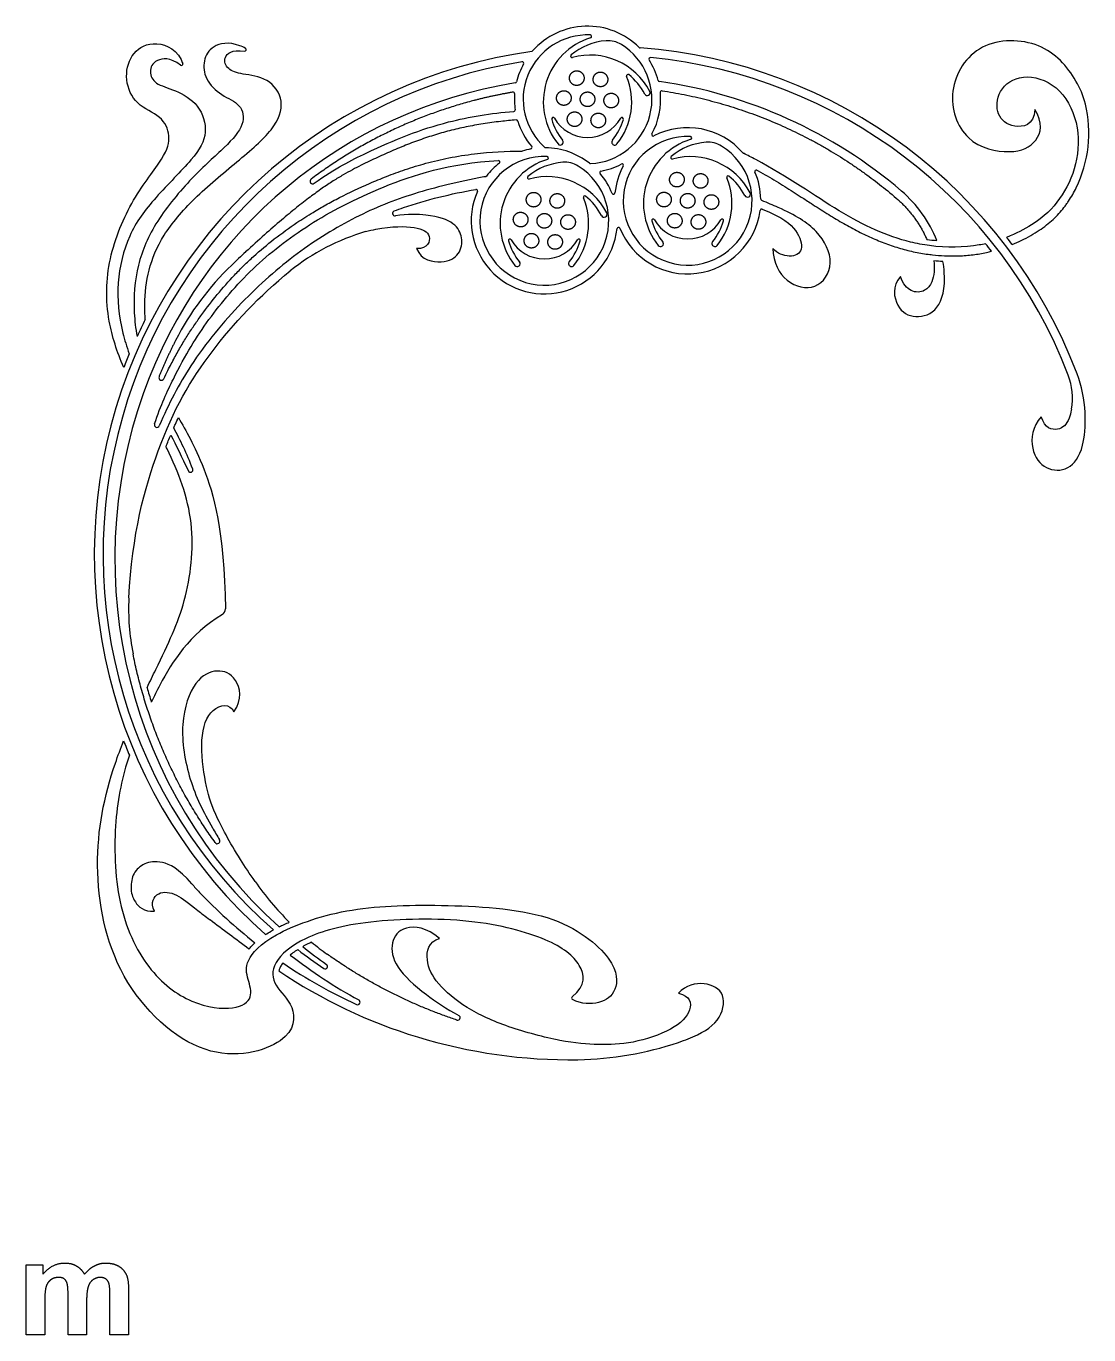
# Model space of a CAD drawing. Header units: millimetres. Extents: x -100 to 100, y -104 to 91.
# Drawn here: x 42.2 to 97, y -102.5 to -35 of the extents above; entities that cross this region are included whole.
import ezdxf

# ---------------------------------------------------------------- set-up
doc = ezdxf.new("R2010")
doc.units = ezdxf.units.MM
doc.header["$MEASUREMENT"] = 0
doc.layers.add('Layer 03', color=5, linetype='Continuous')

msp = doc.modelspace()

# ---------------------------------------------------------------- linework, layer by layer
at = {"layer": 'Layer 03'}
for centre, radius, start, end in [((71.121, -38.739), 3.772, 45.08679, 138.63231), ((71.121, -38.739), 3.321, 87.62837, 228.28283), ((72.307, -38.878), 3.466, 107.28246, 218.6935), ((72.307, -38.878), 3.165, 94.13116, 130.00297), ((71.255, -35.496), 0.0753, 287.28246, 87.62837), ((72.174, -37.035), 1.318, 58.27871, 94.1308), ((71.883, -62.215), 26.198, 97.98517, 228.49207), ((53.441, -36.176), 0.0753, 262.78105, 58.67675), ((68.233, -36.196), 0.0753, 277.98517, 318.63231), ((70.321, -36.511), 0.0753, 130.00297, 285.3625), ((71.121, -38.739), 3.321, 272.61424, 58.27871), ((73.837, -36.014), 0.0753, 225.08679, 265.73393), ((71.883, -62.215), 26.198, 20.82648, 85.73393), ((71.883, -62.215), 25.746, 99.25741, 228.80753), ((50.172, -36.918), 0.0753, 231.94056, 21.43716), ((71.121, -38.739), 3.772, 151.07079, 166.11802), ((67.753, -36.878), 0.0753, 331.07079, 99.25741), ((71.259, -39.926), 3.466, 27.41908, 105.3625), ((74.36, -36.664), 0.0753, 84.46169, 212.64832), ((71.121, -38.739), 3.772, 14.9793, 32.64832), ((71.883, -62.215), 25.746, 21.05647, 84.46169), ((69.934, -38.878), 3.466, 321.3065, 22.42882), ((73.207, -37.527), 0.0753, 60.66406, 202.42882), ((71.259, -39.926), 3.165, 27.41908, 51.14587), ((74.837, -37.745), 0.0753, 194.9793, 261.84324), ((71.344, -62.115), 24.544, 99.25408, 160.41523), ((67.284, -38.443), 0.0753, 355.59003, 99.73252), ((71.121, -38.739), 3.772, 175.59003, 188.21599), ((67.385, -37.816), 0.0753, 279.25408, 346.11802), ((74.202, -38.399), 0.151, 207.41908, 27.41908), ((71.121, -38.739), 3.772, 331.70898, 5.50729), ((71.344, -62.115), 24.544, 49.41146, 81.84324), ((74.95, -38.37), 0.0753, 81.3648, 185.50729), ((90.531, -40.486), 6.441, 334.0298, 13.49001), ((67.312, -39.289), 0.0753, 274.69472, 8.21599), ((67.447, -39.882), 0.0753, 17.28187, 94.49483), ((69.344, -39.754), 0.0753, 29.72215, 196.46861), ((72.308, -38.877), 3.166, 196.47639, 218.6935), ((71.121, -38.739), 1.97, 209.72215, 330.26753), ((69.934, -38.878), 3.165, 321.3065, 343.52475), ((72.897, -39.754), 0.0753, 343.52475, 150.26753), ((71.121, -38.739), 3.772, 197.28187, 220.28538), ((76.285, -43.976), 3.772, 40.86414, 117.49871), ((68.185, -41.227), 0.0753, 280.61169, 40.28538), ((69.719, -40.95), 0.151, 218.6935, 38.6935), ((72.522, -40.95), 0.151, 141.3065, 321.3065), ((76.285, -43.976), 3.321, 87.62837, 58.27871), ((77.472, -44.114), 3.466, 107.28246, 218.6935), ((74.509, -40.563), 0.0753, 151.70898, 297.49871), ((77.472, -44.114), 3.165, 94.13116, 130.00297), ((76.42, -40.733), 0.0753, 287.28246, 87.62837), ((77.338, -42.272), 1.318, 58.27871, 94.1308), ((68.894, -45.009), 3.321, 87.62837, 58.27871), ((70.08, -45.147), 3.466, 107.28246, 218.6935), ((68.894, -45.009), 3.772, 100.61169, 107.60502), ((68.961, -41.162), 0.0753, 228.28283, 269.00582), ((68.894, -45.009), 3.772, 51.89125, 89.00582), ((69.028, -41.766), 0.0753, 287.28246, 87.62837), ((75.485, -41.748), 0.0753, 130.00297, 285.3625), ((76.424, -45.162), 3.466, 27.41908, 105.3625), ((79.195, -41.458), 0.0753, 220.86414, 243.81364), ((68.894, -45.009), 3.772, 127.90716, 142.23032), ((66.53, -41.973), 0.0753, 307.90716, 93.27183), ((70.08, -45.147), 3.165, 94.13116, 130.00297), ((69.947, -43.305), 1.318, 58.27871, 94.1308), ((71.269, -41.982), 0.0753, 231.89125, 272.61424), ((71.829, -42.521), 0.0753, 100.61169, 220.28538), ((71.121, -38.739), 3.772, 280.61169, 297.49871), ((76.285, -43.976), 3.772, 151.70898, 173.84514), ((72.897, -42.152), 0.0753, 331.70898, 117.49871), ((79.823, -42.463), 0.0753, 61.28476, 203.15518), ((76.285, -43.976), 3.772, 1.2566, 23.15518), ((56.946, -42.964), 0.132, 126.93622, 305.34065), ((65.852, -42.652), 0.0753, 280.56042, 322.23032), ((68.094, -42.781), 0.0753, 130.00297, 285.3625), ((69.032, -46.195), 3.466, 27.41908, 105.3625), ((68.894, -45.009), 3.772, 22.06991, 40.28538), ((75.099, -44.114), 3.466, 321.3065, 22.42882), ((78.372, -42.763), 0.0753, 60.66406, 202.42882), ((76.424, -45.162), 3.165, 27.41908, 51.14587), ((68.894, -45.009), 3.772, 156.31283, 353.84514), ((65.37, -43.463), 0.0753, 336.31283, 99.98237), ((67.708, -45.147), 3.466, 321.3065, 22.42882), ((70.981, -43.796), 0.0753, 60.66406, 202.42882), ((69.032, -46.195), 3.165, 27.41908, 51.14587), ((72.46, -43.563), 0.0753, 202.06991, 353.84514), ((79.366, -43.636), 0.151, 207.41908, 27.41908), ((83.059, -48.442), 6.539, 21.65402, 49.41148), ((61.196, -44.623), 0.132, 110.59481, 277.9521), ((76.285, -43.976), 3.772, 202.06991, 352.47839), ((80.1, -44.48), 0.0753, 68.40307, 172.47839), ((80.132, -43.892), 0.0753, 181.2566, 248.17673), ((71.975, -44.669), 0.151, 207.41908, 27.41908), ((74.509, -44.99), 0.0753, 29.72215, 196.46861), ((77.472, -44.114), 3.166, 196.47639, 218.6935), ((76.285, -43.976), 1.97, 209.72215, 330.26753), ((75.099, -44.114), 3.165, 321.3065, 343.52475), ((78.062, -44.99), 0.0753, 343.52475, 150.26753), ((62.784, -56.285), 11.158, 106.16172, 128.83304), ((72.719, -45.422), 0.0753, 22.06991, 173.84514), ((71.883, -62.215), 26.499, 37.08951, 38.10453), ((67.117, -46.023), 0.0753, 29.72215, 196.46861), ((70.081, -45.147), 3.166, 196.47639, 218.6935), ((68.894, -45.009), 1.97, 209.72215, 330.26753), ((67.708, -45.147), 3.165, 321.3065, 343.52475), ((70.67, -46.024), 0.0753, 343.52475, 150.26753), ((74.884, -46.187), 0.151, 218.6935, 38.6935), ((77.687, -46.187), 0.151, 141.3065, 321.3065), ((71.883, -62.215), 25.445, 37.90414, 39.02736), ((103.952, -100.932), 74.14, 132.89246, 133.65868), ((67.493, -47.22), 0.151, 218.6935, 38.6935), ((70.295, -47.22), 0.151, 141.3065, 321.3065), ((62.715, -57.718), 14.407, 133.65868, 152.99625), ((71.883, -62.215), 26.499, 152.79917, 154.89328), ((71.883, -62.215), 26.499, 157.02331, 158.65629), ((49.144, -53.102), 0.132, 157.90407, 334.13311), ((92.833, -54.149), 3.297, 349.82134, 21.0565), ((90.447, -55.153), 6.336, 2.30629, 20.82648), ((72.265, -62.443), 25.521, 160.41523, 228.08894), ((48.912, -55.532), 0.132, 160.95533, 336.85562), ((50.645, -57.862), 0.122, 204.81318, 20.71946), ((59.198, -65.051), 11.745, 177.16322, 191.2865), ((52.119, -65.038), 0.325, 301.68701, 0.9193), ((72.265, -62.443), 24.769, 195.58107, 197.36328), ((71.883, -62.215), 26.499, 201.3083, 203.02113), ((52.028, -77.012), 0.134, 215.75214, 31.28405), ((59.554, -71.644), 11.638, 220.55568, 223.50728), ((70.126, -61.609), 26.215, 223.50727, 231.95581), ((66.8, -70.096), 15.666, 215.06668, 225.09153), ((-2252.309, -3138.214), 3828.098, 52.959572, 52.997106), ((66.8, -70.096), 15.666, 230.7615, 234.47309), ((71.883, -62.215), 26.198, 232.10777, 241.35389), ((71.883, -62.215), 25.746, 232.39362, 236.09857), ((72.265, -62.443), 25.521, 231.64984, 235.10583), ((70.126, -61.609), 26.666, 235.97798, 253.03223), ((70.126, -61.609), 26.215, 235.83196, 245.38117), ((57.593, -83.479), 0.126, 236.09813, 55.10633), ((70.376, -85.111), 0.0753, 129.65822, 241.06844), ((59.261, -85.321), 0.131, 245.3812, 61.35389), ((64.426, -86.123), 0.126, 251.68442, 61.54445), ((70.231, -61.265), 27.026, 253.03223, 270.83733), ((70.379, -71.344), 16.946, 270.83725, 288.67054)]:
    msp.add_arc(centre, radius, start, end, dxfattribs=at)
for points, knots in [([(53.48, -36.112), (53.389, -36.057), (52.67, -35.738), (51.707, -35.951), (51.281, -36.731), (51.348, -37.699), (52.234, -38.58), (53.283, -38.955), (53.501, -40.022), (52.507, -41.168), (50.754, -42.681), (48.78, -45.063), (47.841, -47.246), (47.667, -49.331), (47.815, -50.572), (47.887, -50.971)], [721.945803, 721.945803, 721.945803, 721.945803, 723.08524, 729.802737, 736.520234, 743.237731, 749.955228, 756.672725, 763.390222, 770.107718, 776.825215, 783.542712, 790.260209, 796.977706, 800.236249, 800.236249, 800.236249, 800.236249]), ([(96.795, -38.983), (96.688, -38.539), (96.156, -37.376), (94.645, -35.64), (91.183, -35.601), (89.53, -38.305), (90.495, -41.09), (93.071, -41.64), (94.4, -40.992), (94.621, -39.953), (94.197, -39.262)], [1373.383645, 1373.383645, 1373.383645, 1373.383645, 1377.999648, 1387.634872, 1397.270096, 1406.90532, 1416.540545, 1426.175769, 1435.810993, 1445.446217, 1445.446217, 1445.446217, 1445.446217]), ([(47.201, -52.57), (46.856, -51.774), (46.247, -49.892), (46.298, -46.967), (47.647, -43.771), (49.397, -41.647), (49.641, -40.616), (49.201, -39.586), (47.784, -39.065), (47.221, -37.735), (47.506, -36.398), (48.603, -35.661), (49.883, -36.048), (50.216, -36.824), (50.242, -36.891)], [1202.122115, 1202.122115, 1202.122115, 1202.122115, 1210.000788, 1220.723211, 1231.445634, 1242.168056, 1252.890479, 1263.612902, 1274.335325, 1285.057748, 1295.78017, 1306.502593, 1317.225016, 1318.241806, 1318.241806, 1318.241806, 1318.241806]), ([(48.314, -50.102), (48.296, -49.845), (48.267, -48.948), (48.426, -47.555), (49.141, -45.768), (50.746, -43.877), (53.104, -41.912), (55.045, -40.283), (55.54, -38.797), (54.681, -37.594), (53.235, -37.452), (52.546, -37.213), (52.274, -36.615), (52.758, -36.166), (53.431, -36.251)], [635.977927, 635.977927, 635.977927, 635.977927, 639.011642, 646.561775, 654.111909, 661.662042, 669.212176, 676.762309, 684.312443, 691.862576, 699.41271, 706.962843, 714.512977, 721.26558, 721.26558, 721.26558, 721.26558]), ([(50.126, -36.978), (49.595, -36.562), (48.741, -36.68), (48.487, -37.315), (48.765, -37.965), (49.829, -38.227), (51.139, -38.967), (51.588, -40.49), (50.911, -41.723), (48.736, -43.846), (47.384, -45.68), (46.777, -48.21), (46.97, -50.252), (47.352, -51.505), (47.486, -51.871)], [1318.894108, 1318.894108, 1318.894108, 1318.894108, 1325.101327, 1332.117629, 1339.133931, 1346.150233, 1353.166535, 1360.182838, 1367.19914, 1374.215442, 1381.231744, 1388.248046, 1395.264348, 1398.043719, 1398.043719, 1398.043719, 1398.043719]), ([(94.197, -39.262), (94.147, -40.107), (93.003, -40.269), (92.178, -39.614), (92.223, -38.26), (93.488, -37.349), (95.424, -37.922), (96.51, -39.894), (96.421, -42.155), (95.534, -43.95), (94.457, -45.027), (93.221, -45.673), (92.734, -45.862)], [1235.944602, 1235.944602, 1235.944602, 1235.944602, 1247.079999, 1258.215396, 1269.350793, 1280.48619, 1291.621587, 1302.756985, 1313.892382, 1325.027779, 1336.163176, 1342.086164, 1342.086164, 1342.086164, 1342.086164]), ([(67.441, -39.807), (67.175, -39.828), (66.604, -39.882), (65.742, -39.998), (64.861, -40.158), (64.008, -40.356), (63.175, -40.595), (62.351, -40.875), (61.527, -41.194), (60.7, -41.548), (60.004, -41.87), (59.433, -42.145), (58.98, -42.378), (58.5, -42.646), (57.982, -42.963), (57.413, -43.343), (56.784, -43.8), (56.082, -44.346), (55.297, -44.996), (54.421, -45.76), (53.812, -46.316), (53.49, -46.615)], [1027.96731, 1027.96731, 1027.96731, 1027.96731, 1030.621464, 1033.681054, 1036.640451, 1039.534371, 1042.405494, 1045.281646, 1048.203205, 1051.207498, 1054.242951, 1055.851579, 1057.523098, 1059.323594, 1061.323519, 1063.575164, 1066.139188, 1069.074121, 1072.438195, 1076.288758, 1080.659697, 1080.659697, 1080.659697, 1080.659697]), ([(57.022, -43.072), (58.125, -42.29), (60.458, -41.106), (63.495, -39.884), (66.125, -39.462), (67.319, -39.364)], [215.178322, 215.178322, 215.178322, 215.178322, 221.0648, 232.200199, 240.339848, 240.339848, 240.339848, 240.339848]), ([(49.263, -53.16), (49.333, -53.017), (49.516, -52.648), (49.814, -52.077), (50.16, -51.463), (50.508, -50.894), (50.863, -50.357), (51.358, -49.66), (52.025, -48.797), (52.757, -47.965), (53.391, -47.318), (54.064, -46.683), (54.967, -45.926), (56.004, -45.179), (56.9, -44.607), (57.632, -44.178), (58.595, -43.661), (59.495, -43.241), (60.314, -42.896), (60.924, -42.651), (61.744, -42.348), (62.815, -42.02), (64.006, -41.74), (65.661, -41.479), (66.93, -41.412), (67.753, -41.413)], [943.832329, 943.832329, 943.832329, 943.832329, 945.423033, 947.932382, 950.255153, 952.448621, 954.568274, 956.669007, 960.976531, 965.432497, 967.704368, 969.999686, 974.659021, 979.441546, 982.719183, 985.255678, 987.89441, 993.608272, 995.151978, 996.752169, 1000.156635, 1003.860943, 1007.906235, 1012.345659, 1020.547173, 1020.547173, 1020.547173, 1020.547173]), ([(88.753, -46.288), (88.427, -46.245), (86.876, -45.955), (84.196, -44.716), (81.293, -42.61), (79.376, -41.631), (79.162, -41.526)], [8089.066545, 8089.066545, 8089.066545, 8089.066545, 8092.040878, 8103.176275, 8114.311672, 8115.682906, 8115.682906, 8115.682906, 8115.682906]), ([(48.786, -55.489), (49.124, -54.511), (50.126, -52.324), (51.493, -50.113), (53.762, -47.417), (56.674, -45.157), (60.235, -43.273), (63.965, -42.044), (66.526, -41.898)], [954.125325, 954.125325, 954.125325, 954.125325, 961.769287, 977.448843, 993.128398, 1008.807953, 1024.487508, 1039.67095, 1039.67095, 1039.67095, 1039.67095]), ([(79.859, -42.397), (79.881, -42.409), (80.216, -42.593), (80.842, -42.957), (81.576, -43.416), (82.178, -43.803), (82.755, -44.178), (83.323, -44.544), (83.848, -44.868), (84.357, -45.17), (84.987, -45.516), (85.742, -45.882), (86.494, -46.192), (87.25, -46.443), (88.012, -46.631), (88.568, -46.722), (88.868, -46.758), (88.911, -46.762)], [8034.202618, 8034.202618, 8034.202618, 8034.202618, 8034.456393, 8038.007457, 8041.421, 8043.078228, 8045.143571, 8048.281272, 8049.804198, 8051.295355, 8054.182178, 8056.96008, 8059.653639, 8062.288729, 8064.892063, 8067.465497, 8067.900884, 8067.900884, 8067.900884, 8067.900884]), ([(65.866, -42.726), (65.834, -42.732), (64.437, -42.994), (62.105, -43.565), (59.176, -44.72), (56.111, -46.615), (53.259, -49.113), (50.681, -52.228), (49.524, -54.436), (49.033, -55.584)], [884.598984, 884.598984, 884.598984, 884.598984, 884.874889, 896.538673, 908.202457, 919.866241, 931.530026, 943.19381, 952.774508, 952.774508, 952.774508, 952.774508]), ([(61.149, -44.499), (61.309, -44.439), (62.631, -43.963), (64.077, -43.614), (65.357, -43.389)], [7816.983852, 7816.983852, 7816.983852, 7816.983852, 7818.133899, 7826.374413, 7826.374413, 7826.374413, 7826.374413]), ([(93.021, -46.234), (93.18, -46.17), (93.506, -46.024), (93.973, -45.778), (94.409, -45.51), (94.793, -45.234), (95.131, -44.947), (95.429, -44.646), (95.649, -44.382), (95.811, -44.164), (95.966, -43.94), (96.141, -43.657), (96.266, -43.422), (96.322, -43.306)], [1343.627927, 1343.627927, 1343.627927, 1343.627927, 1345.33785, 1347.190126, 1348.880719, 1350.437309, 1351.901539, 1353.297613, 1354.653619, 1355.324953, 1355.997853, 1357.366585, 1358.646315, 1358.646315, 1358.646315, 1358.646315]), ([(80.68, -46.431), (80.692, -47.178), (81.294, -48.28), (82.955, -48.688), (83.952, -47.236), (83.063, -45.439), (81.674, -44.618), (80.405, -44.082), (80.104, -43.961)], [7966.802622, 7966.802622, 7966.802622, 7966.802622, 7978.466406, 7990.130189, 8001.793973, 8013.457757, 8025.121541, 8028.501835, 8028.501835, 8028.501835, 8028.501835]), ([(80.127, -44.41), (81.215, -44.84), (81.979, -45.496), (82.323, -46.595), (81.567, -46.957), (80.893, -46.694), (80.68, -46.431)], [7904.133671, 7904.133671, 7904.133671, 7904.133671, 7919.722309, 7935.415747, 7951.109184, 7966.802622, 7966.802622, 7966.802622, 7966.802622]), ([(62.303, -46.446), (62.555, -47.048), (63.732, -47.26), (64.571, -46.755), (64.709, -45.872), (64.331, -45.118), (63.207, -44.684), (61.855, -44.665), (61.214, -44.754)], [7785.69335, 7785.69335, 7785.69335, 7785.69335, 7791.042347, 7796.391343, 7801.74034, 7807.089337, 7812.438333, 7815.698641, 7815.698641, 7815.698641, 7815.698641]), ([(59.678, -45.568), (59.863, -45.518), (60.913, -45.276), (62.381, -45.295), (63.139, -45.704), (62.892, -46.446), (62.303, -46.446)], [7763.615694, 7763.615694, 7763.615694, 7763.615694, 7764.991385, 7771.895407, 7778.79943, 7785.69335, 7785.69335, 7785.69335, 7785.69335]), ([(91.65, -46.192), (91.543, -46.216), (90.651, -46.393), (89.646, -46.407), (88.753, -46.288)], [8079.778201, 8079.778201, 8079.778201, 8079.778201, 8080.90548, 8089.066545, 8089.066545, 8089.066545, 8089.066545]), ([(88.911, -46.762), (89.119, -46.785), (89.574, -46.821), (90.273, -46.826), (90.879, -46.78), (91.35, -46.713), (91.669, -46.652), (91.871, -46.605), (91.96, -46.583)], [8067.900884, 8067.900884, 8067.900884, 8067.900884, 8069.984176, 8072.448465, 8074.858459, 8076.035237, 8077.189565, 8078.101475, 8078.101475, 8078.101475, 8078.101475]), ([(87.257, -47.877), (86.824, -48.373), (87.002, -49.583), (88, -50.093), (89.28, -49.715), (89.604, -48.366), (89.483, -47.3), (89.449, -47.108)], [832.949725, 832.949725, 832.949725, 832.949725, 840.206584, 847.463443, 854.720303, 861.977162, 863.454504, 863.454504, 863.454504, 863.454504]), ([(88.98, -47.072), (89.036, -47.445), (88.966, -48.17), (88.485, -48.706), (87.777, -48.716), (87.397, -48.28), (87.257, -47.877)], [817.480753, 817.480753, 817.480753, 817.480753, 821.665669, 824.672244, 828.801555, 832.949725, 832.949725, 832.949725, 832.949725]), ([(47.467, -64.469), (47.629, -61.198), (49.018, -56.017), (51.484, -51.788), (54.197, -48.874), (55.787, -47.593)], [7704.055314, 7704.055314, 7704.055314, 7704.055314, 7717.860078, 7733.553514, 7748.948929, 7748.948929, 7748.948929, 7748.948929]), ([(49.782, -55.688), (49.81, -55.624), (49.888, -55.448), (49.97, -55.272), (50.023, -55.16)], [466.485449, 466.485449, 466.485449, 466.485449, 467.179219, 468.414053, 468.414053, 468.414053, 468.414053]), ([(50.023, -55.16), (50.413, -55.86), (51.265, -57.214), (52.378, -60.936), (52.444, -65.033)], [468.414053, 468.414053, 468.414053, 468.414053, 475.85292, 483.290716, 483.290716, 483.290716, 483.290716]), ([(94.519, -55.116), (94.052, -55.616), (93.909, -56.887), (94.714, -57.9), (95.959, -57.939), (96.683, -56.924), (96.808, -55.641), (96.778, -54.898)], [8370.912436, 8370.912436, 8370.912436, 8370.912436, 8377.0258, 8383.139163, 8389.252527, 8395.365891, 8399.622057, 8399.622057, 8399.622057, 8399.622057]), ([(96.078, -54.732), (96.046, -54.91), (95.886, -55.448), (95.474, -55.905), (94.69, -55.717), (94.519, -55.116)], [8360.18879, 8360.18879, 8360.18879, 8360.18879, 8361.888593, 8366.400515, 8370.912436, 8370.912436, 8370.912436, 8370.912436]), ([(48.406, -69.096), (48.561, -68.77), (49.408, -67.009), (50.477, -64.807), (51.003, -60.55), (50.014, -57.922), (49.401, -56.701), (49.382, -56.662)], [422.082996, 422.082996, 422.082996, 422.082996, 424.396474, 435.118897, 445.84132, 456.563743, 456.917922, 456.917922, 456.917922, 456.917922]), ([(52.29, -65.315), (50.545, -66.392), (49.534, -68.035), (48.763, -69.55), (48.625, -69.835)], [484.407262, 484.407262, 484.407262, 484.407262, 494.291806, 496.620184, 496.620184, 496.620184, 496.620184]), ([(52.874, -70.334), (53.357, -69.702), (53.055, -68.485), (52.056, -68.088), (50.862, -68.581), (50.028, -70.862), (50.521, -73.937), (51.403, -75.699), (52.014, -76.732), (52.142, -76.943)], [7608.62319, 7608.62319, 7608.62319, 7608.62319, 7616.442292, 7624.261394, 7632.080496, 7639.899599, 7647.718701, 7655.537803, 7657.474134, 7657.474134, 7657.474134, 7657.474134]), ([(53.978, -79.097), (53.699, -78.699), (52.838, -77.409), (51.792, -75.435), (51.417, -74.168), (51.082, -71.661), (51.658, -70.027), (52.679, -69.897), (52.874, -70.334)], [7567.626778, 7567.626778, 7567.626778, 7567.626778, 7570.741912, 7578.318167, 7585.894423, 7593.470678, 7601.046934, 7608.62319, 7608.62319, 7608.62319, 7608.62319]), ([(70.328, -85.053), (71.066, -84.441), (70.902, -83.338), (69.341, -82.074), (65.28, -80.946), (59.524, -81.057), (56.328, -81.954), (54.786, -83.308), (54.874, -84.497), (56.075, -85.417), (56.021, -87.43), (51.437, -88.709), (46.607, -84.26), (45.5, -78.109), (46.258, -74.333), (47.045, -72.225), (47.195, -71.844)], [1973.144662, 1973.144662, 1973.144662, 1973.144662, 1983.490859, 1994.213282, 2004.935704, 2015.658126, 2026.380549, 2037.102971, 2047.825394, 2058.547816, 2069.270239, 2079.992661, 2090.715084, 2101.437506, 2112.159929, 2114.545567, 2114.545567, 2114.545567, 2114.545567]), ([(47.494, -72.578), (47.125, -73.689), (46.668, -75.765), (46.758, -80.324), (48.376, -83.772), (50.712, -85.514), (53.068, -85.77), (53.92, -85.094), (53.59, -84.135), (53.41, -83.236), (54.641, -81.858), (58.556, -80.393), (63.354, -80.253), (69.531, -80.572), (72.734, -83.227), (72.645, -84.819), (71.844, -85.428), (70.805, -85.435), (70.339, -85.177)], [1810.538584, 1810.538584, 1810.538584, 1810.538584, 1820.667527, 1830.843836, 1841.020145, 1851.196454, 1861.372764, 1871.549073, 1881.725382, 1891.901691, 1902.078, 1912.25431, 1922.430619, 1932.606928, 1942.783237, 1952.959547, 1963.135856, 1972.658543, 1972.658543, 1972.658543, 1972.658543]), ([(50.712, -79.211), (50.028, -78.413), (49.083, -77.981), (48.232, -78.132), (47.661, -78.645), (47.531, -79.424), (47.692, -80.139), (48.235, -80.655), (48.781, -80.633)], [391.550748, 391.550748, 391.550748, 391.550748, 395.163139, 398.990707, 402.818276, 406.645844, 410.473413, 414.300982, 414.300982, 414.300982, 414.300982]), ([(48.781, -80.633), (48.567, -80.18), (48.922, -79.543), (49.945, -79.698), (50.64, -80.304), (51.408, -80.892), (51.652, -81.075)], [414.300982, 414.300982, 414.300982, 414.300982, 419.595919, 424.890857, 430.185794, 432.120592, 432.120592, 432.120592, 432.120592]), ([(54.521, -81.834), (54.611, -81.774), (54.746, -81.691), (54.883, -81.613), (54.926, -81.589)], [7166.928995, 7166.928995, 7166.928995, 7166.928995, 7168.008999, 7168.502762, 7168.502762, 7168.502762, 7168.502762]), ([(63.493, -82.033), (62.82, -81.459), (61.576, -81.325), (60.916, -82.196), (61.126, -83.501), (62.589, -84.817), (63.84, -85.661), (64.487, -86.011)], [1837.3998, 1837.3998, 1837.3998, 1837.3998, 1844.352484, 1851.305169, 1858.257853, 1865.210538, 1870.601474, 1870.601474, 1870.601474, 1870.601474]), ([(53.654, -82.585), (53.695, -82.534), (53.794, -82.422), (53.904, -82.315), (53.968, -82.257), (53.971, -82.254)], [375.19285, 375.19285, 375.19285, 375.19285, 375.848794, 376.678702, 376.717896, 376.717896, 376.717896, 376.717896]), ([(56.891, -82.23), (56.826, -82.258), (56.67, -82.33), (56.518, -82.409), (56.43, -82.458)], [1899.784777, 1899.784777, 1899.784777, 1899.784777, 1900.492468, 1901.494229, 1901.494229, 1901.494229, 1901.494229]), ([(56.171, -82.612), (56.13, -82.639), (56.004, -82.722), (55.879, -82.817), (55.797, -82.886), (55.793, -82.889)], [1913.54834, 1913.54834, 1913.54834, 1913.54834, 1914.041226, 1915.054672, 1915.109962, 1915.109962, 1915.109962, 1915.109962]), ([(55.404, -83.299), (55.391, -83.316), (55.341, -83.388), (55.27, -83.512), (55.224, -83.636), (55.208, -83.701), (55.206, -83.711)], [1945.008161, 1945.008161, 1945.008161, 1945.008161, 1945.221548, 1945.876766, 1946.434542, 1946.535115, 1946.535115, 1946.535115, 1946.535115]), ([(75.804, -87.398), (75.98, -87.338), (76.894, -87.003), (77.991, -86.354), (78.332, -84.836), (77.186, -84.211), (76.187, -84.434), (75.811, -84.864)], [2017.878217, 2017.878217, 2017.878217, 2017.878217, 2019.449945, 2026.402629, 2033.355313, 2040.307997, 2047.260681, 2047.260681, 2047.260681, 2047.260681])]:
    msp.add_open_spline(points, degree=3, knots=knots, dxfattribs=at)
for points, weights, degree, knots in [([(70.358, -37.332), (70.042, -37.54), (70.249, -37.856), (70.457, -38.172), (70.773, -37.964), (71.089, -37.757), (70.881, -37.441), (70.674, -37.125), (70.358, -37.332)], [1, 0.707106781187, 1, 0.707106781187, 1, 0.707106781187, 1, 0.707106781187, 1], 2, [0, 0, 0, 1.97262, 1.97262, 3.94524, 3.94524, 5.91786, 5.91786, 7.89048, 7.89048, 7.89048]), ([(71.958, -37.375), (71.62, -37.205), (71.45, -37.543), (71.28, -37.881), (71.618, -38.051), (71.955, -38.221), (72.125, -37.883), (72.295, -37.545), (71.958, -37.375)], [1, 0.707106781187, 1, 0.707106781187, 1, 0.707106781187, 1, 0.707106781187, 1], 2, [0, 0, 0, 1.97262, 1.97262, 3.94524, 3.94524, 5.91786, 5.91786, 7.89048, 7.89048, 7.89048]), ([(67.272, -38.369), (66.553, -38.493), (65.844, -38.648), (65.144, -38.834), (62.171, -39.626), (59.373, -40.974), (56.866, -42.858)], [0.980019619122, 0.985971748518, 0.992631875477, 1, 0.969424275996, 0.951040450773, 0.944848524333], 3, [175.569504, 175.569504, 175.569504, 175.569504, 182.994898, 182.994898, 182.994898, 213.808274, 213.808274, 213.808274, 213.808274]), ([(69.521, -38.696), (69.542, -39.074), (69.92, -39.052), (70.297, -39.03), (70.276, -38.653), (70.254, -38.276), (69.876, -38.297), (69.499, -38.319), (69.521, -38.696)], [1, 0.707106781187, 1, 0.707106781187, 1, 0.707106781187, 1, 0.707106781187, 1], 2, [0, 0, 0, 1.97262, 1.97262, 3.94524, 3.94524, 5.91786, 5.91786, 7.89048, 7.89048, 7.89048]), ([(71.29, -38.402), (70.953, -38.232), (70.783, -38.569), (70.613, -38.907), (70.951, -39.077), (71.288, -39.247), (71.458, -38.909), (71.628, -38.572), (71.29, -38.402)], [1, 0.707106781187, 1, 0.707106781187, 1, 0.707106781187, 1, 0.707106781187, 1], 2, [0, 0, 0, 1.97262, 1.97262, 3.94524, 3.94524, 5.91786, 5.91786, 7.89048, 7.89048, 7.89048]), ([(72.72, -38.782), (72.699, -38.405), (72.321, -38.426), (71.944, -38.448), (71.966, -38.826), (71.987, -39.203), (72.365, -39.181), (72.742, -39.16), (72.72, -38.782)], [1, 0.707106781187, 1, 0.707106781187, 1, 0.707106781187, 1, 0.707106781187, 1], 2, [0, 0, 0, 1.97262, 1.97262, 3.94524, 3.94524, 5.91786, 5.91786, 7.89048, 7.89048, 7.89048]), ([(74.962, -38.296), (79.492, -38.984), (83.608, -40.896), (87.02, -43.819), (87.708, -44.409), (88.25, -45.136), (88.62, -45.965)], [0.94375866291, 0.937218396354, 0.955965508718, 1, 0.982119664028, 0.980515641038, 0.995187931029], 3, [8141.027992, 8141.027992, 8141.027992, 8141.027992, 8185.404774, 8185.404774, 8185.404774, 8194.8202, 8194.8202, 8194.8202, 8194.8202]), ([(70.283, -40.103), (70.621, -40.273), (70.791, -39.936), (70.961, -39.598), (70.623, -39.428), (70.286, -39.258), (70.116, -39.596), (69.946, -39.933), (70.283, -40.103)], [1, 0.707106781187, 1, 0.707106781187, 1, 0.707106781187, 1, 0.707106781187, 1], 2, [0, 0, 0, 1.97262, 1.97262, 3.94524, 3.94524, 5.91786, 5.91786, 7.89048, 7.89048, 7.89048]), ([(71.883, -40.146), (72.199, -39.939), (71.992, -39.623), (71.784, -39.307), (71.468, -39.514), (71.152, -39.722), (71.36, -40.038), (71.567, -40.354), (71.883, -40.146)], [1, 0.707106781187, 1, 0.707106781187, 1, 0.707106781187, 1, 0.707106781187, 1], 2, [0, 0, 0, 1.97262, 1.97262, 3.94524, 3.94524, 5.91786, 5.91786, 7.89048, 7.89048, 7.89048]), ([(75.522, -42.569), (75.206, -42.776), (75.414, -43.092), (75.621, -43.408), (75.937, -43.201), (76.253, -42.993), (76.046, -42.677), (75.838, -42.361), (75.522, -42.569)], [1, 0.707106781187, 1, 0.707106781187, 1, 0.707106781187, 1, 0.707106781187, 1], 2, [0, 0, 0, 1.97262, 1.97262, 3.94524, 3.94524, 5.91786, 5.91786, 7.89048, 7.89048, 7.89048]), ([(77.122, -42.612), (76.785, -42.442), (76.615, -42.78), (76.445, -43.117), (76.782, -43.287), (77.12, -43.457), (77.29, -43.119), (77.46, -42.782), (77.122, -42.612)], [1, 0.707106781187, 1, 0.707106781187, 1, 0.707106781187, 1, 0.707106781187, 1], 2, [0, 0, 0, 1.97262, 1.97262, 3.94524, 3.94524, 5.91786, 5.91786, 7.89048, 7.89048, 7.89048]), ([(68.131, -43.602), (67.815, -43.81), (68.023, -44.126), (68.23, -44.442), (68.546, -44.234), (68.862, -44.027), (68.655, -43.711), (68.447, -43.395), (68.131, -43.602)], [1, 0.707106781187, 1, 0.707106781187, 1, 0.707106781187, 1, 0.707106781187, 1], 2, [0, 0, 0, 1.97262, 1.97262, 3.94524, 3.94524, 5.91786, 5.91786, 7.89048, 7.89048, 7.89048]), ([(69.731, -43.645), (69.393, -43.475), (69.223, -43.813), (69.053, -44.15), (69.391, -44.32), (69.729, -44.49), (69.899, -44.153), (70.069, -43.815), (69.731, -43.645)], [1, 0.707106781187, 1, 0.707106781187, 1, 0.707106781187, 1, 0.707106781187, 1], 2, [0, 0, 0, 1.97262, 1.97262, 3.94524, 3.94524, 5.91786, 5.91786, 7.89048, 7.89048, 7.89048]), ([(74.685, -43.933), (74.707, -44.31), (75.084, -44.289), (75.462, -44.267), (75.44, -43.89), (75.419, -43.512), (75.041, -43.534), (74.664, -43.556), (74.685, -43.933)], [1, 0.707106781187, 1, 0.707106781187, 1, 0.707106781187, 1, 0.707106781187, 1], 2, [0, 0, 0, 1.97262, 1.97262, 3.94524, 3.94524, 5.91786, 5.91786, 7.89048, 7.89048, 7.89048]), ([(76.455, -43.638), (76.117, -43.468), (75.948, -43.806), (75.778, -44.144), (76.115, -44.314), (76.453, -44.484), (76.623, -44.146), (76.793, -43.808), (76.455, -43.638)], [1, 0.707106781187, 1, 0.707106781187, 1, 0.707106781187, 1, 0.707106781187, 1], 2, [0, 0, 0, 1.97262, 1.97262, 3.94524, 3.94524, 5.91786, 5.91786, 7.89048, 7.89048, 7.89048]), ([(77.885, -44.019), (77.863, -43.641), (77.486, -43.663), (77.109, -43.685), (77.13, -44.062), (77.152, -44.44), (77.529, -44.418), (77.907, -44.396), (77.885, -44.019)], [1, 0.707106781187, 1, 0.707106781187, 1, 0.707106781187, 1, 0.707106781187, 1], 2, [0, 0, 0, 1.97262, 1.97262, 3.94524, 3.94524, 5.91786, 5.91786, 7.89048, 7.89048, 7.89048]), ([(67.294, -44.966), (67.316, -45.344), (67.693, -45.322), (68.071, -45.3), (68.049, -44.923), (68.027, -44.545), (67.65, -44.567), (67.272, -44.589), (67.294, -44.966)], [1, 0.707106781187, 1, 0.707106781187, 1, 0.707106781187, 1, 0.707106781187, 1], 2, [0, 0, 0, 1.97262, 1.97262, 3.94524, 3.94524, 5.91786, 5.91786, 7.89048, 7.89048, 7.89048]), ([(69.064, -44.671), (68.726, -44.501), (68.556, -44.839), (68.386, -45.177), (68.724, -45.347), (69.062, -45.517), (69.232, -45.179), (69.402, -44.841), (69.064, -44.671)], [1, 0.707106781187, 1, 0.707106781187, 1, 0.707106781187, 1, 0.707106781187, 1], 2, [0, 0, 0, 1.97262, 1.97262, 3.94524, 3.94524, 5.91786, 5.91786, 7.89048, 7.89048, 7.89048]), ([(70.494, -45.052), (70.472, -44.675), (70.095, -44.696), (69.717, -44.718), (69.739, -45.095), (69.761, -45.473), (70.138, -45.451), (70.515, -45.429), (70.494, -45.052)], [1, 0.707106781187, 1, 0.707106781187, 1, 0.707106781187, 1, 0.707106781187, 1], 2, [0, 0, 0, 1.97262, 1.97262, 3.94524, 3.94524, 5.91786, 5.91786, 7.89048, 7.89048, 7.89048]), ([(75.448, -45.34), (75.786, -45.51), (75.956, -45.172), (76.126, -44.834), (75.788, -44.665), (75.45, -44.495), (75.28, -44.832), (75.11, -45.17), (75.448, -45.34)], [1, 0.707106781187, 1, 0.707106781187, 1, 0.707106781187, 1, 0.707106781187, 1], 2, [0, 0, 0, 1.97262, 1.97262, 3.94524, 3.94524, 5.91786, 5.91786, 7.89048, 7.89048, 7.89048]), ([(77.048, -45.383), (77.364, -45.175), (77.156, -44.859), (76.949, -44.543), (76.633, -44.751), (76.317, -44.958), (76.524, -45.274), (76.732, -45.59), (77.048, -45.383)], [1, 0.707106781187, 1, 0.707106781187, 1, 0.707106781187, 1, 0.707106781187, 1], 2, [0, 0, 0, 1.97262, 1.97262, 3.94524, 3.94524, 5.91786, 5.91786, 7.89048, 7.89048, 7.89048]), ([(68.057, -46.373), (68.395, -46.543), (68.565, -46.205), (68.734, -45.868), (68.397, -45.698), (68.059, -45.528), (67.889, -45.866), (67.719, -46.203), (68.057, -46.373)], [1, 0.707106781187, 1, 0.707106781187, 1, 0.707106781187, 1, 0.707106781187, 1], 2, [0, 0, 0, 1.97262, 1.97262, 3.94524, 3.94524, 5.91786, 5.91786, 7.89048, 7.89048, 7.89048]), ([(69.657, -46.416), (69.973, -46.209), (69.765, -45.893), (69.558, -45.577), (69.242, -45.784), (68.926, -45.991), (69.133, -46.307), (69.341, -46.623), (69.657, -46.416)], [1, 0.707106781187, 1, 0.707106781187, 1, 0.707106781187, 1, 0.707106781187, 1], 2, [0, 0, 0, 1.97262, 1.97262, 3.94524, 3.94524, 5.91786, 5.91786, 7.89048, 7.89048, 7.89048])]:
    msp.add_rational_spline(points, weights, degree=degree, knots=knots, dxfattribs=at)
for points, degree in [([(88.62, -45.965), (88.792, -45.992), (88.965, -46.013), (89.136, -46.029)], 3), ([(89.449, -47.108), (89.292, -47.1), (89.136, -47.088), (88.98, -47.072)], 3), ([(50.759, -57.818), (50.461, -57.03), (50.112, -56.322), (49.782, -55.688)], 3), ([(49.382, -56.662), (49.459, -56.46), (49.539, -56.259), (49.623, -56.06)], 3), ([(49.623, -56.06), (49.897, -56.583), (50.199, -57.189), (50.534, -57.913)], 3), ([(55.217, -81.435), (55.389, -81.349), (55.564, -81.268), (55.741, -81.191)], 3), ([(75.811, -84.864), (76.408, -85.002), (76.592, -85.715), (75.604, -86.773), (73.373, -87.488), (71.709, -87.54), (69.888, -87.4), (66.927, -86.617), (64.823, -85.654), (63.284, -84.356), (62.717, -83.184), (62.907, -82.2), (63.493, -82.033)], 3), ([(42.171, -98.873), (42.603, -98.873), (43.035, -98.873)], 2), ([(42.171, -102.484), (42.171, -100.679), (42.171, -98.873)], 2), ([(43.035, -99.363), (43.507, -98.78), (44.158, -98.78)], 2), ([(43.035, -98.873), (43.035, -99.118), (43.035, -99.363)], 2), ([(44.158, -98.78), (44.504, -98.78), (44.759, -98.925)], 2), ([(44.759, -98.925), (45.013, -99.07), (45.176, -99.363)], 2), ([(45.176, -99.363), (45.413, -99.07), (45.687, -98.925)], 2), ([(45.687, -98.925), (45.961, -98.78), (46.272, -98.78)], 2), ([(46.272, -98.78), (46.668, -98.78), (46.941, -98.942)], 2), ([(46.941, -98.942), (47.215, -99.105), (47.351, -99.418)], 2), ([(43.451, -99.64), (43.278, -99.759), (43.203, -99.984)], 2), ([(43.842, -99.521), (43.625, -99.521), (43.451, -99.64)], 2), ([(44.127, -99.596), (44.021, -99.521), (43.842, -99.521)], 2), ([(44.282, -99.824), (44.232, -99.671), (44.127, -99.596)], 2), ([(44.332, -100.504), (44.332, -99.977), (44.282, -99.824)], 2), ([(45.618, -99.644), (45.443, -99.766), (45.366, -100.002)], 2), ([(45.991, -99.521), (45.793, -99.521), (45.618, -99.644)], 2), ([(46.395, -99.725), (46.263, -99.521), (45.991, -99.521)], 2), ([(46.492, -100.419), (46.492, -99.882), (46.395, -99.725)], 2), ([(47.351, -99.418), (47.449, -99.65), (47.449, -100.168)], 2), ([(43.203, -99.984), (43.128, -100.208), (43.128, -100.729)], 2), ([(44.332, -102.484), (44.332, -101.494), (44.332, -100.504)], 2), ([(45.366, -100.002), (45.288, -100.239), (45.288, -100.749)], 2), ([(46.492, -102.484), (46.492, -101.452), (46.492, -100.419)], 2), ([(47.449, -100.168), (47.449, -101.326), (47.449, -102.484)], 2), ([(43.128, -100.729), (43.128, -101.606), (43.128, -102.484)], 2), ([(45.288, -100.749), (45.288, -101.617), (45.288, -102.484)], 2), ([(43.128, -102.484), (42.649, -102.484), (42.171, -102.484)], 2), ([(45.288, -102.484), (44.81, -102.484), (44.332, -102.484)], 2), ([(47.449, -102.484), (46.97, -102.484), (46.492, -102.484)], 2)]:
    msp.add_open_spline(points, degree=degree, dxfattribs=at)
for points, weights in [([(49.878, -51.176), (49.565, -51.791), (49.279, -52.417), (49.021, -53.053)], [0.972794646341, 0.977816965821, 0.983463538285, 0.989734363732]), ([(51.919, -77.091), (49.839, -74.201), (48.39, -70.909), (47.68, -67.349)], [0.99690304872, 0.96365183898, 0.945328485293, 0.941932987658]), ([(64.387, -86.243), (61.993, -85.45), (59.747, -84.309), (57.697, -82.846)], [0.945060472822, 0.939133572147, 0.940314292731, 0.948602634573])]:
    msp.add_rational_spline(points, weights, degree=3, dxfattribs=at)

doc.saveas('drawing.dxf')
